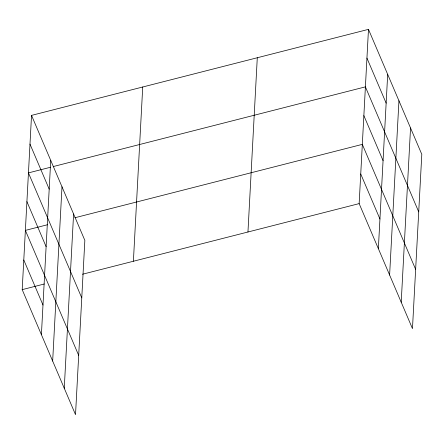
<?xml version="1.0" encoding="UTF-8"?>
<svg xmlns="http://www.w3.org/2000/svg" width="444" height="444" viewBox="0 0 444 444"><rect width="100%" height="100%" fill="white"/><g stroke="black" fill="none" stroke-linecap="round" stroke-linejoin="round"><path stroke-width="0.67" d="M31.53 115.385L84.848 240.387L75.519 414.641L22.2 289.638L31.53 115.385L368.481 29.36L421.8 154.362L412.47 328.616L359.152 203.613L368.481 29.36M41.403 334.659L50.733 160.406M52.664 361.05L61.994 186.796M64.258 388.245L73.593 213.991M133.394 261.25L142.724 86.996M247.957 232.001L257.287 57.748M378.355 248.634L387.684 74.381M389.61 275.03L398.945 100.777M401.21 302.225L410.545 127.972M50.555 167.244L28.449 172.888L81.768 297.891M53.236 166.561L365.401 86.863L418.72 211.866M47.475 224.747L25.375 230.392L78.693 355.394M74.942 217.738L362.321 144.367L415.639 269.369M22.2 289.638L44.306 283.994M82.484 274.242L359.152 203.613M366.944 58.114L386.147 103.136M363.864 115.618L383.067 160.639M360.739 173.993L379.942 219.014M29.992 144.133L49.195 189.155M26.912 201.637L46.115 246.659M23.787 260.012L42.99 305.034"/></g></svg>
